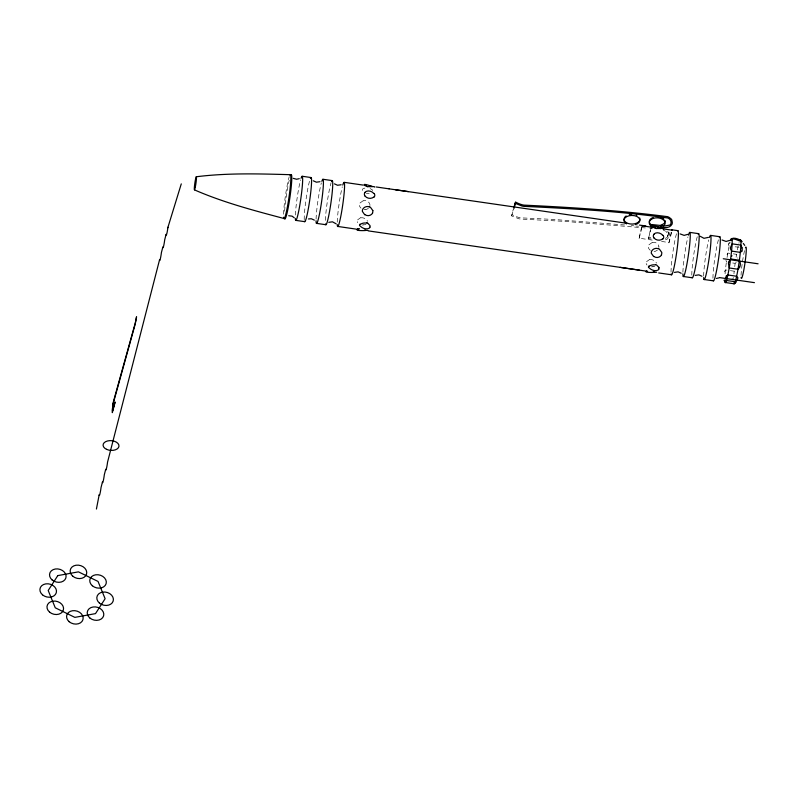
<?xml version="1.0" encoding="UTF-8"?>
<svg xmlns="http://www.w3.org/2000/svg" width="798" height="798" viewBox="0 0 798 798"><rect width="100%" height="100%" fill="white"/><g stroke="black" fill="none" stroke-linecap="round" stroke-linejoin="round"><path stroke-width="0.6" stroke-dasharray="3.99 2.99" d="M369.943 205.585L369.923 204.577A5.327 5.137 -52.9 0 0 363.27 200.877M658.869 247.43L658.839 246.422M728.424 244.567L729.153 246.053M665.253 238.373L666.589 237.764A4.08 3.212 14.4 0 0 667.597 236.517L667.796 234.861A8.489 6.673 14.4 0 0 667.687 234.163L667.397 233.305A4.778 3.761 14.4 0 0 666.23 231.759L665.771 231.4M667.896 235.021L667.786 235.819M645.432 227.949L564.455 221.355L521.134 219.091A12.08 9.496 14.4 0 1 518.67 218.702L511.588 215.869L513.373 208.936M511.588 215.869L514.171 207.949M639.078 238.612L642.041 227.091M651.188 238.981L648.425 238.582L651.098 226.841M648.425 238.582L651.697 225.874M667.677 236.288L668.943 231.36M668.953 236.178L670.18 231.42M668.914 242.931L671.996 230.961M728.624 243.799L729.342 242.502M736.255 262.362L735.158 263.34L732.414 262.951M368.427 208.408L366.322 209.485A5.596 5.556 61.4 0 1 365.115 209.665M657.353 250.243L655.248 251.33A5.596 5.556 61.4 0 1 654.031 251.5M365.993 224.438L364.756 224.747A5.586 3.671 12.6 0 1 363.589 224.757M654.919 266.273L653.682 266.582M363.21 200.687L359.948 203.061A3.9 3.85 38.1 0 0 359.529 204.368L359.529 205.365M652.136 242.522L648.864 244.896A3.9 3.85 38.1 0 0 648.455 246.213L648.455 247.2M360.846 217.555L357.803 219.699A3.88 3.082 -0.6 0 0 357.554 220.807L357.684 221.605M649.772 259.39L646.729 261.535A3.88 3.082 -0.6 0 0 646.47 262.642L646.609 263.45M739.118 247.19L732.983 246.602M665.472 239.859L667.567 238.921L668.774 236.936A11.262 8.858 14.4 0 0 669.063 235.33L668.574 232.637A5.297 4.17 14.4 0 0 667.906 231.659L667.617 231.35M364.935 188.049L363.12 188.687A4.06 2.484 14.8 0 0 362.491 189.405L362.322 190.024A4.05 2.514 15.7 0 0 362.541 190.971L363.18 191.869M369.235 193.535L366.352 193.495M624.654 224.966L554.65 219.51L520.805 217.834A11.87 9.337 14.4 0 1 518.919 217.475L517.154 216.926A24.419 19.212 14.4 0 1 515.189 216.178L512.386 214.881M631.238 225.565L633.831 225.804M636.285 226.034L638.59 226.253M649.801 228.398L652.574 228.707M648.425 237.235L650.829 237.575M652.235 240.108L639.178 238.213A22.294 1.875 -81.8 0 1 641.682 227.44M661.562 241.455L669.013 242.542A22.294 1.875 -81.8 0 1 671.607 231.5M729.98 253.375L727.786 253.066L726.03 256.936A4.978 3.771 -72.8 0 0 725.971 257.255M733.272 253.854L736.554 254.333L737.741 257.285A5.217 4.409 88.1 0 1 737.811 258.273M726.938 262.153L726.22 261.345M727.078 270.173L725.432 269.933L724.145 272.068A5.027 2.983 59.8 0 0 724.095 273.096L724.195 274.203M730.37 270.652L734.2 271.2L735.387 272.228M731.985 278.213L732.534 278.293M663.347 230.343L664.505 230.702A4.249 3.342 14.4 0 1 665.243 231.051M370.073 188.498L372.576 190.064A4.06 2.394 -6.4 0 1 372.776 190.602M726.16 261.086L725.99 260.278M284.607 211.3A22.294 1.875 -81.8 0 1 289.255 180.158M283.529 214.273A22.194 1.865 -81.8 0 1 289.265 176.687M741.063 275.29A15.81 1.327 -81.8 0 1 744.823 249.604M295.35 215.081A22.294 1.875 -81.8 0 1 300.617 179.829M304.238 219.739A22.294 1.875 -81.8 0 1 305.993 199.739A22.294 1.875 -81.8 0 1 309.993 179.59M316.078 219.071A22.294 1.875 -81.8 0 1 321.375 182.832M325.385 220.428A22.294 1.875 -81.8 0 1 331.15 182.652M337.235 222.133A22.294 1.875 -81.8 0 1 342.292 186.802M671.038 272.158A22.294 1.875 -81.8 0 1 672.933 252.068A22.294 1.875 -81.8 0 1 676.814 232.707M682.898 272.188A22.294 1.875 -81.8 0 1 687.966 236.856M691.806 275.17A22.294 1.875 -81.8 0 1 693.582 255.869A22.294 1.875 -81.8 0 1 697.352 236.427M703.646 276.088A22.294 1.875 -81.8 0 1 708.724 239.859M712.963 278.233A22.294 1.875 -81.8 0 1 714.978 257.355A22.294 1.875 -81.8 0 1 718.948 238.163M725.073 273.844A22.294 1.875 -81.8 0 1 726.37 262.223M727.058 257.505A22.294 1.875 -81.8 0 1 730.12 242.013M733.631 278.552A22.294 1.875 -81.8 0 1 733.681 277.485M733.951 273.824A22.294 1.875 -81.8 0 1 734.22 271.071M734.729 266.602A22.294 1.875 -81.8 0 1 735.138 263.49M736.075 257.225A22.294 1.875 -81.8 0 1 736.584 254.193M737.372 249.964A22.294 1.875 -81.8 0 1 738.15 246.273M738.898 243.29A22.294 1.875 -81.8 0 1 739.128 242.472M365.095 209.475A5.297 5.247 40.4 0 1 364.137 209.485M361.035 208.168A5.297 5.247 40.4 0 1 359.379 205.405M652.195 242.712A5.327 5.137 -52.9 0 1 658.909 246.402M650.35 250.313A5.297 5.247 40.4 0 1 648.305 247.24M360.965 217.814A5.327 4.09 28.4 0 1 367.599 221.275M363.629 224.916A5.317 4.18 0.4 0 1 362.112 225.006M357.694 222.672A5.317 4.18 0.4 0 1 357.255 221.674M653.652 266.532A5.586 3.671 12.6 0 1 652.515 266.592M649.891 259.649A5.327 4.09 28.4 0 1 656.525 263.111M652.555 266.751A5.317 4.18 0.4 0 1 651.308 266.851M647.028 265.056A5.317 4.18 0.4 0 1 646.18 263.51M728.384 244.587A5.027 2.314 -34.4 0 1 728.564 243.819"/><path stroke-width="1.2" d="M112.708 407.1L112.648 407.608A8.489 0.718 -81.8 0 0 112.568 408.377L112.528 410.92L115.121 402.002L112.338 412.646L112.239 410.97A11.262 0.948 -81.8 0 1 112.348 409.444L113.216 402.83A9.027 0.758 -81.8 0 1 113.555 401.105L135.081 323.679A11.87 0.998 -81.8 0 0 135.391 322.442L135.69 321.075A24.419 2.055 -81.8 0 0 136.039 319.399L136.558 316.776L135.311 323.599A12.08 1.017 -81.8 0 1 134.922 325.125L113.276 403.269M112.598 406.86L113.136 403.289M96.418 509.044L99.191 494.72A6.643 0.559 -81.8 0 0 99.88 494.132A6.643 0.559 -81.8 0 0 101.037 487.538L102.483 481.892A6.643 0.559 -81.8 0 0 103.171 481.304A6.643 0.559 -81.8 0 0 104.329 474.71L105.715 469.304A6.643 0.559 -81.8 0 0 106.403 468.715A6.643 0.559 -81.8 0 0 107.56 462.122L159.57 259.749A6.643 0.559 -81.8 0 0 160.258 259.16A6.643 0.559 -81.8 0 0 161.415 252.567L162.872 246.921A6.643 0.559 -81.8 0 0 163.56 246.333A6.643 0.559 -81.8 0 0 164.717 239.739L166.104 234.333A6.643 0.559 -81.8 0 0 166.782 233.774A6.643 0.559 -81.8 0 0 167.939 227.27M513.673 207.779L515.658 202.173L518.461 203.47A24.419 19.212 14.4 0 0 520.416 204.218L522.181 204.767A11.87 9.337 14.4 0 0 524.077 205.126C571.976 207.43 620.046 210.443 667.577 216.667A9.027 7.102 14.4 0 1 669.402 217.535L671.168 218.951A5.297 4.17 14.4 0 1 671.836 219.929L672.325 222.622A11.262 8.858 14.4 0 1 672.036 224.228C668.125 231.021 657.672 225.355 651.697 225.874L651.697 224.527L665.103 225.944L669.851 225.056A4.08 3.212 14.4 0 0 670.869 223.809L671.058 222.153A8.489 6.673 14.4 0 0 670.948 221.455L670.669 220.597A4.778 3.761 14.4 0 0 669.502 219.051L668.784 218.522A4.249 3.342 14.4 0 0 667.766 217.994C620.365 211.31 572.246 208.627 524.406 206.383A12.08 9.496 14.4 0 1 521.942 205.994L514.86 203.161M514.171 207.949L515.658 202.173M642.25 226.273L642.46 225.445M651.098 226.841L651.697 224.527M167.799 227.749L181.276 183.879M728.774 262.143L730.07 259.729M730.34 240.168C732.125 236.298 738.479 239.001 740.983 240.537M372.486 212.867L372.786 211.919A3.89 3.85 41.3 0 0 372.806 210.532M661.402 254.702L661.712 253.754A3.89 3.85 41.3 0 0 661.732 252.368L659.357 249.086A5.586 5.556 59.5 0 0 658.26 248.577M648.565 266.582L648.914 265.983M726.11 276.038L727.856 274.981L736.624 276.248L737.891 277.744A4.828 2.145 -36.8 0 1 737.661 278.622L736.744 280.088M739.566 267.19L738.559 268.617M653.303 227.24L656.475 228.637M741.831 251.19L740.335 252.368L731.567 251.091L730.36 248.597A5.027 3.471 -38 0 1 730.459 247.579L732.135 243.839L740.903 245.116L742 247.789M359.988 224.148L359.639 224.747A3.88 2.264 -6.7 0 0 359.589 225.585L361.953 227.49A5.327 3.262 15.9 0 0 370.172 227.191M369.654 227.001L369.963 226.452A3.89 2.424 16.1 0 0 369.993 225.575L367.659 223.161M658.579 268.836L658.889 268.288A3.89 2.424 16.1 0 0 658.919 267.41M735.656 282.642L734.24 283.799L725.472 282.532L724.085 280.327L725.971 281.445M374.681 187.091L374.771 186.951A3.89 0.499 -0.4 0 0 374.412 186.782L370.292 186.183M663.597 228.926L663.697 228.787A3.89 0.499 -0.4 0 0 663.338 228.617M687.617 234.383L684.145 235.38L680.105 233.904M708.385 237.385L703.956 238.313L700.225 236.278M729.542 240.457L726.07 241.445L722.03 239.979M357.684 228.986L359.509 228.667M328.786 222.333L332.447 221.814L336.148 223.819M674.45 272.387L678.12 271.859L681.173 273.235M695.218 275.39L698.878 274.871L701.931 276.248M716.375 278.452L719.038 277.864M299.26 178.672L296.607 179.251L293.305 178.363M319.998 181.695L316.367 182.193L313.285 180.787M341.155 184.757L337.524 185.256L334.442 183.849M364.496 185.326L367.549 186.802M734.499 282.253L735.048 282.103M308.467 218.951L311.29 218.752L314.342 220.118M196.298 176.757C227.769 172.807 259.55 173.814 291.18 174.712M288.706 215.729L292.098 216.158L294.233 217.764M663.407 228.617L659.218 228.019M671.457 274.761L658.699 272.936M626.62 223.241L389.005 188.827M302.143 176.248L311.07 177.545M322.911 179.261L332.227 180.607M363.369 185.116L344.068 182.323M376.207 186.971L389.085 188.847M689.731 232.378L698.659 233.664M710.499 235.38L719.816 236.727M639.457 225.096L645.831 226.014M655.407 227.759L642.36 225.874A22.294 1.875 -81.8 0 0 642.111 226.313M657.273 228.029L661.003 228.567M662.869 228.836L672.195 230.193M730.609 258.951L739.387 260.228M723.277 258.742L758.1 263.789M737.98 269.235L729.212 267.968L728.484 263.769A5.017 4.339 86.8 0 1 728.734 262.123M719.616 277.604L754.439 282.652M735.207 281.744L726.439 280.477L726.2 279.24M295.709 220.358L304.637 221.644M316.477 223.36L325.793 224.707M356.965 229.245L337.634 226.423M368.207 230.871L645.851 271.081M620.136 267.35L639.437 270.153M683.297 276.477L692.225 277.774M704.065 279.49L713.382 280.836M671.517 229.734L677.891 230.662M395.419 189.754L408.347 191.63M653.123 272.058L656.664 272.308M364.197 230.223L367.738 230.462M285.056 218.782C254.422 210.662 223.6 202.592 194.473 189.884M646.789 271.16L646.53 271.031A3.88 0.559 -0.4 0 1 646.57 270.821M357.863 229.325L357.604 229.186A3.88 0.559 -0.4 0 1 357.644 228.986M653.662 256.587L651.338 253.315A3.88 3.731 -53.4 0 1 651.387 251.919L651.737 250.961A5.317 5.137 -55.4 0 1 658.2 248.737M364.736 214.752L362.412 211.48A3.88 3.731 -53.4 0 1 362.462 210.083L362.811 209.126A5.317 5.137 -55.4 0 1 369.274 206.891M741.143 240.707C745.93 244.647 732.035 236.417 732.125 239.739L730.419 240.348A4.978 0.748 -26.9 0 1 730.36 240.158M743.307 243.46L744.724 245.375M658.909 267.41L656.584 264.996A5.586 4.19 2.9 0 0 655.517 264.537M372.806 210.532L370.432 207.251A5.586 5.556 59.5 0 0 369.334 206.742M726.17 279.12L725.901 277.624M290.801 175.211A22.294 1.875 -81.8 0 1 290.033 196.617A22.294 1.875 -81.8 0 1 284.627 218.343M639.747 218.034A7.98 4.858 -0.2 0 1 630.011 223.929A7.98 4.858 -0.2 0 1 626.131 215.949M629.303 214.662A7.98 4.858 -0.2 0 1 631.607 214.373M636.215 215.091A7.98 4.858 -0.2 0 1 636.854 215.35M626.46 223.869A7.98 4.848 -0.6 0 1 626.809 216.597A7.98 4.848 -0.6 0 1 638.639 217.635A7.98 4.848 -0.6 0 1 635.328 224.657M652.365 225.555A7.98 4.908 2 0 1 653.163 217.475M662.071 225.884A7.97 4.928 2 0 1 660.714 226.373M665.113 220.607A7.92 3.91 -3.6 0 1 665.233 221.625M664.714 222.792A7.92 3.91 -3.6 0 1 661.063 224.996M663.657 219.061A7.92 3.91 -3.6 0 1 663.946 219.241M660.834 217.315A7.97 5.077 0.1 0 1 663.338 218.572M651.537 226.363A7.96 5.097 2.4 0 1 651.397 219.26A7.96 5.097 2.4 0 1 662.44 219.201A7.96 5.097 2.4 0 1 663.328 226.293M289.864 175.171A22.194 1.865 -81.8 0 1 288.866 198.054A22.194 1.865 -81.8 0 1 283.579 217.246M745.442 247.729A15.81 1.327 -81.8 0 1 744.953 263.18A15.81 1.327 -81.8 0 1 741.103 277.405M301.065 178.303A22.294 1.875 -81.8 0 1 300.896 198.193A22.294 1.875 -81.8 0 1 295.32 218.453M310.402 178.473A22.294 1.875 -81.8 0 1 309.933 198.692A22.294 1.875 -81.8 0 1 304.407 221.206M321.833 181.306A22.294 1.875 -81.8 0 1 321.554 201.984A22.294 1.875 -81.8 0 1 316.058 220.757M331.559 181.535A22.294 1.875 -81.8 0 1 330.98 202.542A22.294 1.875 -81.8 0 1 325.494 223.889M342.771 185.086A22.294 1.875 -81.8 0 1 342.931 203.47A22.294 1.875 -81.8 0 1 337.235 224.517M677.592 230.901A22.294 1.875 -81.8 0 1 676.415 254.173A22.294 1.875 -81.8 0 1 671.158 273.943M688.435 235.141A22.294 1.875 -81.8 0 1 688.494 254.313A22.294 1.875 -81.8 0 1 682.889 273.874M698.18 234.193A22.294 1.875 -81.8 0 1 697.412 255.599A22.294 1.875 -81.8 0 1 692.006 277.325M709.422 237.425A22.294 1.875 -81.8 0 1 709.252 257.315A22.294 1.875 -81.8 0 1 703.666 277.584M719.337 237.265A22.294 1.875 -81.8 0 1 718.569 258.672A22.294 1.875 -81.8 0 1 713.163 280.397M730.788 239.879A22.294 1.875 -81.8 0 1 730.18 261.953A22.294 1.875 -81.8 0 1 724.803 279.948M740.125 239.959A22.294 1.875 -81.8 0 1 738.948 263.23A22.294 1.875 -81.8 0 1 733.701 283.001M372.536 186.582A5.327 0.748 -0.2 0 1 367.968 186.652M366.402 185.625A5.327 0.549 17.5 0 1 365.075 184.438A5.327 0.549 17.5 0 1 371.898 186.373M366.591 222.702A5.586 4.19 2.9 0 1 367.688 223.131M360.397 224.348A5.317 3.182 -6.3 0 1 366.352 223.091M372.686 212.976A5.327 5.267 37.9 0 1 364.866 214.582M374.023 193.395A4.16 3.282 1 0 1 374.023 197.206M365.045 192.288A5.426 4.07 22.4 0 1 373.793 193.485M373.773 197.026A5.426 4.419 5.2 0 1 365.195 196.188M365.095 196.238A4.17 3.202 27.3 0 1 365.155 192.358M364.935 230.233A5.327 0.608 17.9 0 1 365.245 230.343M365.733 230.472A5.317 0.678 0.1 0 1 358.392 230.383A5.317 0.678 0.1 0 1 358.721 229.435M653.452 271.919A5.327 0.608 17.9 0 1 654.17 272.178M654.659 272.308A5.317 0.678 0.1 0 1 647.318 272.218A5.317 0.678 0.1 0 1 647.637 271.27M661.462 228.418A5.327 0.748 -0.2 0 1 656.884 228.487M655.328 227.46A5.327 0.549 17.5 0 1 654.001 226.273A5.327 0.549 17.5 0 1 660.814 228.208M662.939 235.23A4.16 3.282 1 0 1 662.948 239.051M653.971 234.123A5.426 4.07 22.4 0 1 662.719 235.32M662.689 238.861A5.426 4.419 5.2 0 1 654.121 238.023M654.021 238.073A4.17 3.202 27.3 0 1 654.081 234.193M661.612 254.811A5.327 5.267 37.9 0 1 653.791 256.417M659.088 269.026A5.327 3.262 15.9 0 1 650.929 269.295L648.515 267.42A3.88 2.264 -6.7 0 1 648.555 266.582M649.323 266.183A5.317 3.182 -6.3 0 1 655.268 264.926M741.941 247.789A5.227 3.022 60.7 0 1 741.831 251.18M739.636 267.24A5.756 4.15 -76.1 0 0 739.776 261.255A9.217 6.394 -79.6 0 0 739.317 260.308M738.589 268.667A9.935 6.833 -69.9 0 1 738.01 269.295M731.517 256.128A9.167 1.935 -62.5 0 1 732.025 255.799M737.123 280.068A8.369 3.481 -37.6 0 1 735.487 281.854M726.38 277.864A5.137 2.414 57.1 0 1 726.31 276.228M735.946 282.053A5.217 0.748 -28.1 0 1 735.457 282.731M57.795 575.607L48.199 590.49L55.261 607.797L74.862 617.373L95.501 613.622L105.107 598.729L98.034 581.433L78.443 571.857L57.795 575.607M195.33 186.971A6.643 0.559 -81.8 0 0 196.368 176.757A6.643 0.559 -81.8 0 0 194.463 186.223A6.643 0.559 -81.8 0 0 195.33 186.971M52.119 579.947A8.399 6.613 14.4 0 0 65.885 577.892A8.399 6.613 14.4 0 0 55.401 568.984A8.399 6.613 14.4 0 0 52.119 579.947M42.513 594.839A8.399 6.613 14.4 0 0 56.279 592.784A8.399 6.613 14.4 0 0 45.795 583.867A8.399 6.613 14.4 0 0 42.513 594.839M49.586 612.136A8.399 6.613 14.4 0 0 63.351 610.081A8.399 6.613 14.4 0 0 52.867 601.163A8.399 6.613 14.4 0 0 49.586 612.136M69.177 621.712A8.399 6.613 14.4 0 0 82.942 619.657A8.399 6.613 14.4 0 0 72.458 610.739A8.399 6.613 14.4 0 0 69.177 621.712M89.825 617.961A8.399 6.613 14.4 0 0 103.59 615.906A8.399 6.613 14.4 0 0 93.107 606.989A8.399 6.613 14.4 0 0 89.825 617.961M99.421 603.079A8.399 6.613 14.4 0 0 113.186 601.024A8.399 6.613 14.4 0 0 102.703 592.106A8.399 6.613 14.4 0 0 99.421 603.079M92.359 585.772A8.399 6.613 14.4 0 0 106.114 583.727A8.399 6.613 14.4 0 0 95.64 574.809A8.399 6.613 14.4 0 0 92.359 585.772M72.758 576.196A8.399 6.613 14.4 0 0 86.523 574.141A8.399 6.613 14.4 0 0 76.039 565.223A8.399 6.613 14.4 0 0 72.758 576.196M106.493 449.314A7.97 4.878 4.5 0 0 118.962 446.321A7.97 4.878 4.5 0 0 107.64 440.935A7.97 4.878 4.5 0 0 106.493 449.314"/></g></svg>
